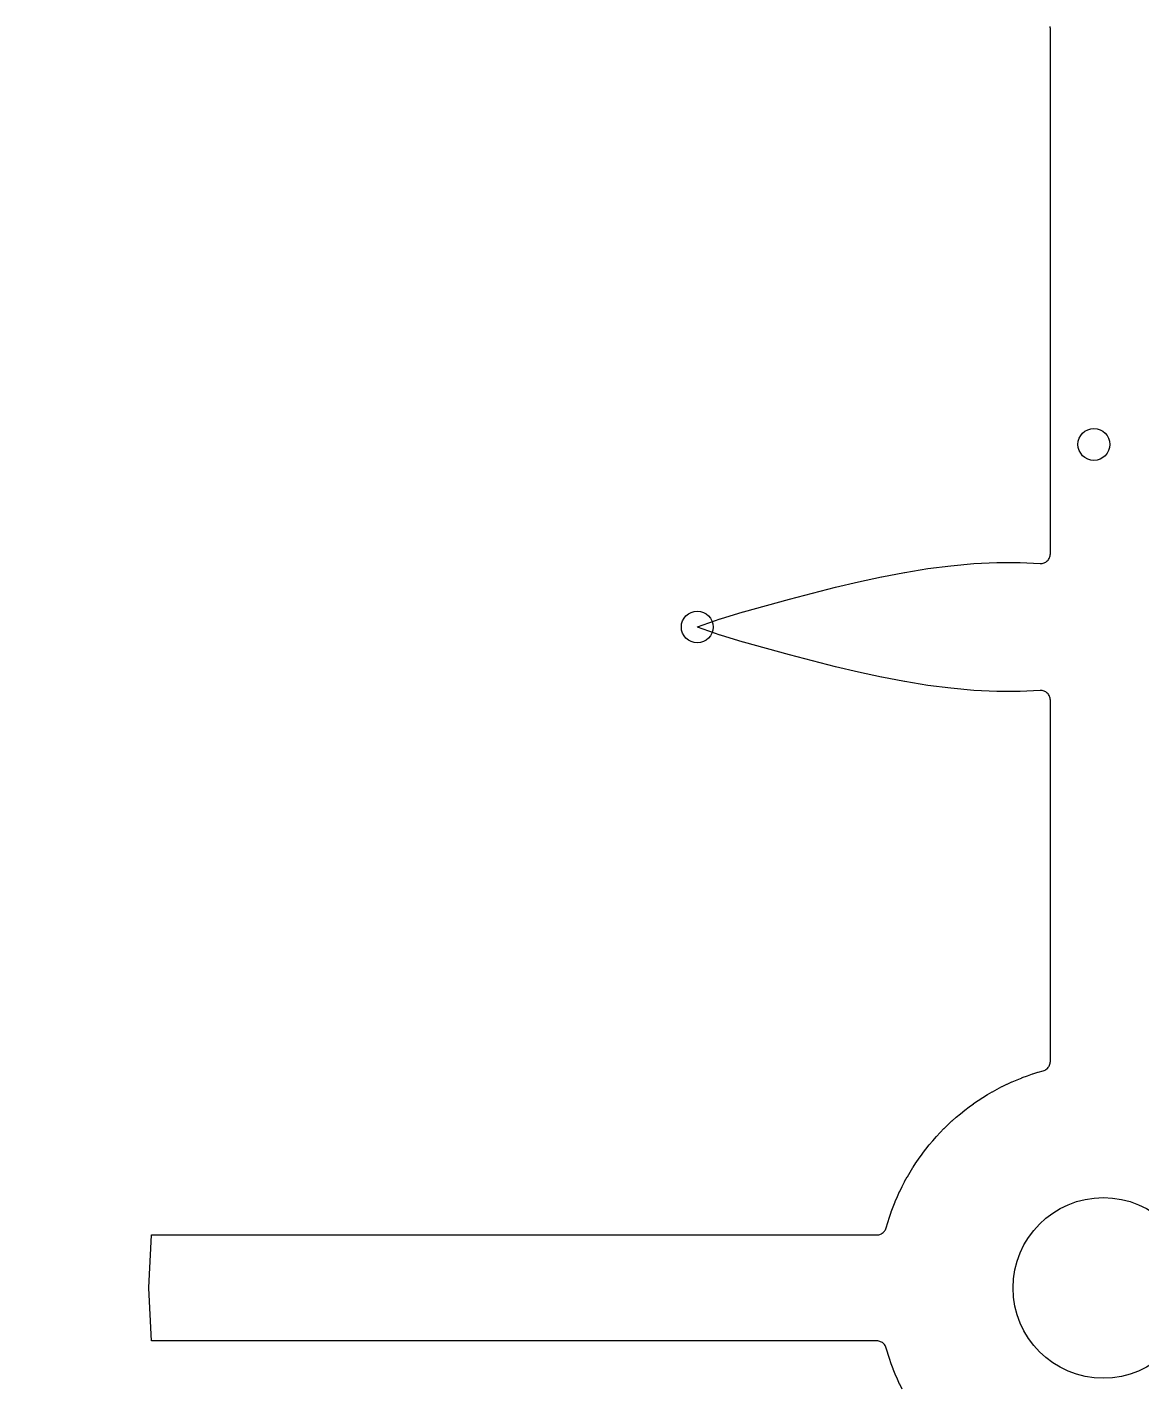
# Model space of a CAD drawing. Header units: millimetres. Extents: x -68 to 68, y -68 to 68.
# Drawn here: x -27.77 to 0.99, y -2.5 to 32.53 of the extents above; entities that cross this region are included whole.
import ezdxf

# ---------------------------------------------------------------- set-up
doc = ezdxf.new("R2010")
doc.units = ezdxf.units.MM
doc.layers.add('CUT_INNER', color=6, linetype='Continuous')
doc.layers.add('ENGRAVE', color=7, linetype='Continuous')

msp = doc.modelspace()

# ---------------------------------------------------------------- linework, layer by layer
at = {"layer": 'CUT_INNER'}
msp.add_lwpolyline([(-5.1939, -2.6127), (-5.2551, -2.4872), (-5.2564, -2.4844), (-5.3146, -2.3575), (-5.3158, -2.3547), (-5.3708, -2.2263), (-5.372, -2.2235), (-5.4239, -2.0939), (-5.425, -2.091), (-5.4736, -1.9601), (-5.4746, -1.9572), (-5.5201, -1.8252), (-5.521, -1.8223), (-5.5632, -1.6892), (-5.5641, -1.6862), (-5.603, -1.5521), (-5.6032, -1.5513), (-5.6111, -1.5276), (-5.6213, -1.5048), (-5.6337, -1.4831), (-5.6482, -1.4627), (-5.6647, -1.4439), (-5.683, -1.4269), (-5.7029, -1.4117), (-5.7242, -1.3986), (-5.7467, -1.3878), (-5.7702, -1.3792), (-5.7944, -1.373), (-5.8192, -1.3693), (-5.8441, -1.368), (-24.5521, -1.368), (-24.5582, -1.3677), (-24.5588, -1.3617), (-24.6254, -0.0061), (-24.6254, 0.0061), (-24.5587, 1.3621), (-24.5582, 1.3677), (-24.5525, 1.368), (-5.8441, 1.368), (-5.8194, 1.3692), (-5.7949, 1.3729), (-5.7709, 1.379), (-5.7476, 1.3874), (-5.7252, 1.3981), (-5.7041, 1.4109), (-5.6842, 1.4258), (-5.666, 1.4426), (-5.6495, 1.4611), (-5.6349, 1.4811), (-5.6224, 1.5025), (-5.6121, 1.525), (-5.604, 1.5484), (-5.5641, 1.6863), (-5.5632, 1.6892), (-5.521, 1.8223), (-5.5201, 1.8252), (-5.4746, 1.9572), (-5.4736, 1.9601), (-5.425, 2.091), (-5.4239, 2.0939), (-5.372, 2.2235), (-5.3708, 2.2263), (-5.3158, 2.3547), (-5.3146, 2.3575), (-5.2564, 2.4844), (-5.2551, 2.4872), (-5.1939, 2.6127), (-5.1925, 2.6154), (-5.1282, 2.7393), (-5.1268, 2.742), (-5.0594, 2.8644), (-5.0579, 2.867), (-4.9876, 2.9877), (-4.986, 2.9903), (-4.9128, 3.1092), (-4.9111, 3.1118), (-4.835, 3.2288), (-4.8333, 3.2314), (-4.7543, 3.3465), (-4.7525, 3.349), (-4.6707, 3.4622), (-4.6689, 3.4646), (-4.5844, 3.5757), (-4.5825, 3.5782), (-4.4952, 3.6872), (-4.4933, 3.6895), (-4.4034, 3.7964), (-4.4014, 3.7987), (-4.3089, 3.9033), (-4.3068, 3.9056), (-4.2118, 4.0079), (-4.2097, 4.0101), (-4.1122, 4.11), (-4.11, 4.1122), (-4.0101, 4.2097), (-4.0079, 4.2118), (-3.9056, 4.3068), (-3.9033, 4.3089), (-3.7987, 4.4014), (-3.7964, 4.4034), (-3.6895, 4.4933), (-3.6872, 4.4952), (-3.5782, 4.5825), (-3.5757, 4.5844), (-3.4646, 4.6689), (-3.4622, 4.6707), (-3.349, 4.7525), (-3.3465, 4.7543), (-3.2314, 4.8333), (-3.2288, 4.835), (-3.1118, 4.9111), (-3.1092, 4.9128), (-2.9903, 4.986), (-2.9877, 4.9876), (-2.867, 5.0579), (-2.8644, 5.0594), (-2.742, 5.1268), (-2.7393, 5.1282), (-2.6154, 5.1925), (-2.6127, 5.1939), (-2.4872, 5.2551), (-2.4844, 5.2564), (-2.3575, 5.3146), (-2.3547, 5.3158), (-2.2263, 5.3708), (-2.2235, 5.372), (-2.0939, 5.4239), (-2.091, 5.425), (-1.9601, 5.4736), (-1.9572, 5.4746), (-1.8252, 5.5201), (-1.8223, 5.521), (-1.6892, 5.5632), (-1.6862, 5.5641), (-1.5521, 5.603), (-1.5513, 5.6032), (-1.5276, 5.6111), (-1.5048, 5.6213), (-1.4831, 5.6337), (-1.4627, 5.6482), (-1.4439, 5.6647), (-1.4269, 5.683), (-1.4117, 5.7029), (-1.3986, 5.7242), (-1.3878, 5.7467), (-1.3792, 5.7702), (-1.373, 5.7944), (-1.3693, 5.8192), (-1.368, 5.8441), (-1.368, 15.1646), (-1.3693, 15.1898), (-1.3731, 15.2148), (-1.3794, 15.2393), (-1.3882, 15.263), (-1.3993, 15.2857), (-1.4127, 15.3072), (-1.4282, 15.3272), (-1.4456, 15.3456), (-1.4647, 15.3621), (-1.4855, 15.3766), (-1.5076, 15.3889), (-1.5308, 15.3989), (-1.5549, 15.4065), (-1.5797, 15.4116), (-1.6048, 15.4142), (-1.6301, 15.4143), (-2.1487, 15.3891), (-2.1549, 15.3889), (-2.7437, 15.3894), (-2.7495, 15.3895), (-3.3387, 15.4171), (-3.344, 15.4175), (-3.9338, 15.4701), (-3.9385, 15.4706), (-4.5289, 15.5459), (-4.533, 15.5465), (-5.1239, 15.6421), (-5.1275, 15.6427), (-5.719, 15.7559), (-5.722, 15.7565), (-6.3141, 15.8846), (-6.3165, 15.8852), (-6.9091, 16.0256), (-6.911, 16.0261), (-7.5042, 16.1761), (-7.5055, 16.1765), (-8.0986, 16.3337), (-8.6936, 16.4967), (-9.2886, 16.6642), (-9.2898, 16.6646), (-9.8804, 16.8376), (-9.8875, 16.8399), (-10.4728, 17.0503), (-10.4779, 17.0524), (-10.4728, 17.0546), (-9.8875, 17.2649), (-9.8804, 17.2672), (-9.2898, 17.4402), (-9.2886, 17.4406), (-8.6953, 17.6076), (-8.1006, 17.7706), (-7.5055, 17.9283), (-7.5042, 17.9287), (-6.911, 18.0788), (-6.9091, 18.0792), (-6.3165, 18.2197), (-6.3141, 18.2202), (-5.722, 18.3484), (-5.719, 18.349), (-5.1275, 18.4622), (-5.1239, 18.4628), (-4.533, 18.5583), (-4.5289, 18.5589), (-3.9385, 18.6343), (-3.9338, 18.6348), (-3.344, 18.6874), (-3.3387, 18.6877), (-2.7495, 18.7153), (-2.7437, 18.7155), (-2.1549, 18.7159), (-2.1487, 18.7158), (-1.6301, 18.6906), (-1.6048, 18.6906), (-1.5797, 18.6932), (-1.5549, 18.6984), (-1.5308, 18.706), (-1.5076, 18.716), (-1.4855, 18.7283), (-1.4647, 18.7428), (-1.4456, 18.7593), (-1.4282, 18.7776), (-1.4127, 18.7976), (-1.3993, 18.8191), (-1.3882, 18.8418), (-1.3794, 18.8655), (-1.3731, 18.89), (-1.3693, 18.915), (-1.368, 18.9403), (-1.368, 32.4946), (-1.3692, 32.5191), (-1.3728, 32.5434)], dxfattribs=at)
msp.add_circle((0, 0), 2.33, dxfattribs=at)
at = {"layer": 'ENGRAVE'}
for centre, radius in [((0, 19.5457), 45.1196), ((-0.2443, 21.7628), 0.4104), ((-10.4788, 17.0524), 0.4104)]:
    msp.add_circle(centre, radius, dxfattribs=at)

doc.saveas('drawing.dxf')
